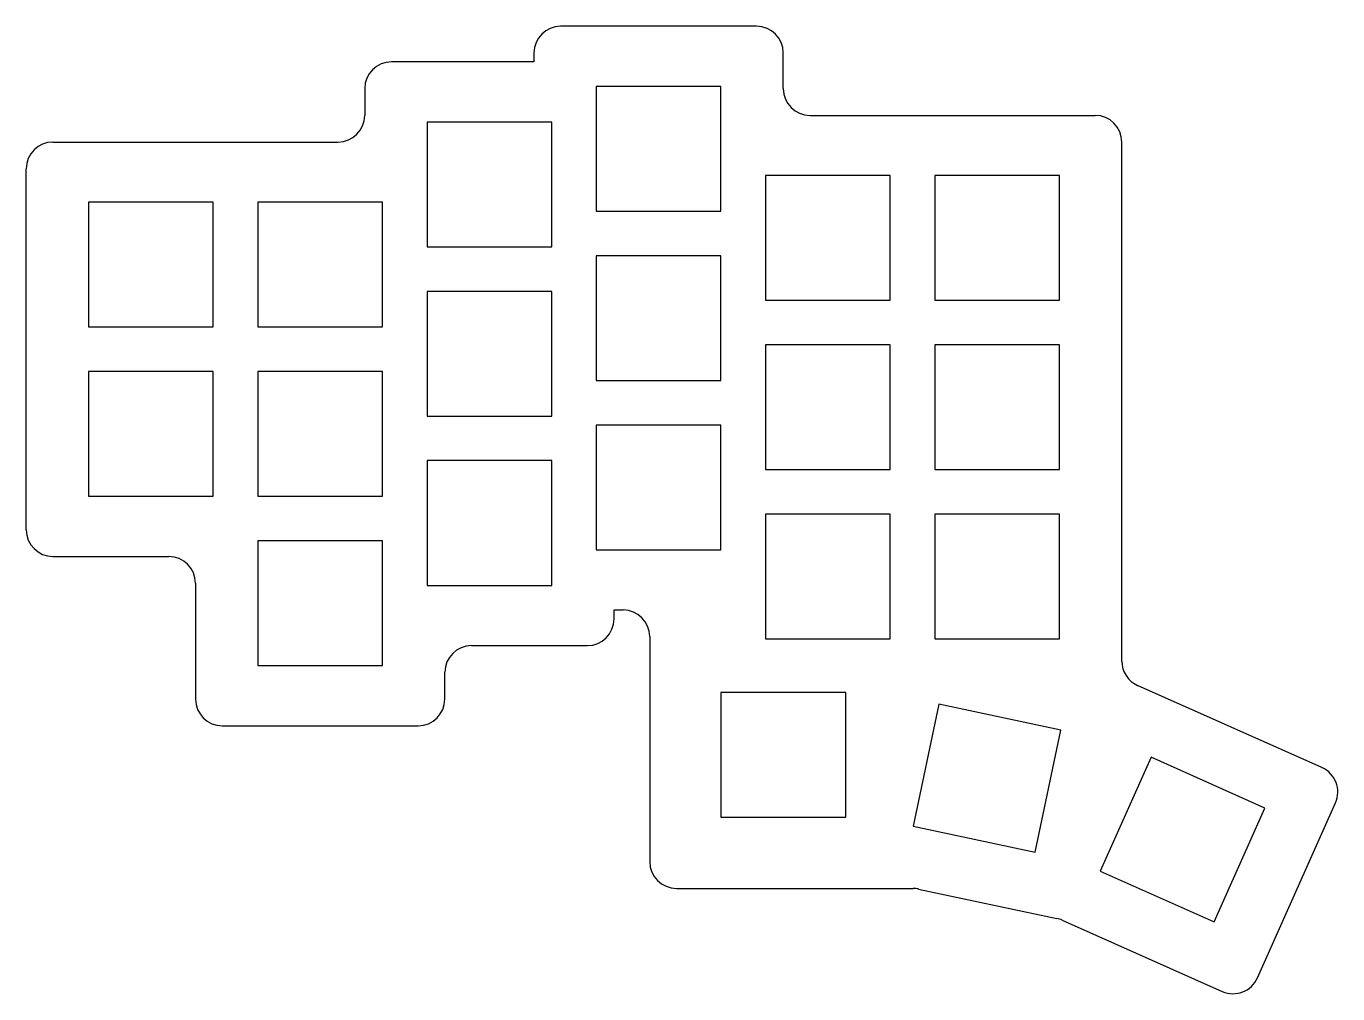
# Model space of a CAD drawing. Header units: millimetres. Extents: x -14 to 133, y -44 to 65.
import ezdxf

# ---------------------------------------------------------------- set-up
doc = ezdxf.new("R2010")
doc.units = ezdxf.units.MM

msp = doc.modelspace()

# ---------------------------------------------------------------- linework, layer by layer
for p, q in [((68, 64.75), (46, 64.75)), ((43, 60.75), (27, 60.75)), ((43, 61.75), (43, 60.75)), ((71, 57.75), (71, 61.75)), ((24, 57.75), (24, 54.75)), ((64, 58), (50, 58)), ((50, 58), (50, 44)), ((64, 44), (64, 58)), ((74, 54.75), (106, 54.75)), ((45, 54), (31, 54)), ((31, 54), (31, 40)), ((45, 40), (45, 54)), ((-11, 51.75), (21, 51.75)), ((109, -6.49), (109, 51.75)), ((-14, 8.25), (-14, 48.75)), ((83, 48), (69, 48)), ((69, 48), (69, 34)), ((83, 34), (83, 48)), ((102, 48), (88, 48)), ((88, 48), (88, 34)), ((102, 34), (102, 48)), ((7, 45), (-7, 45)), ((-7, 45), (-7, 31)), ((7, 31), (7, 45)), ((26, 45), (12, 45)), ((12, 45), (12, 31)), ((26, 31), (26, 45)), ((50, 44), (64, 44)), ((31, 40), (45, 40)), ((64, 39), (50, 39)), ((50, 39), (50, 25)), ((64, 25), (64, 39)), ((45, 35), (31, 35)), ((31, 35), (31, 21)), ((45, 21), (45, 35)), ((69, 34), (83, 34)), ((88, 34), (102, 34)), ((-7, 31), (7, 31)), ((12, 31), (26, 31)), ((83, 29), (69, 29)), ((69, 29), (69, 15)), ((83, 15), (83, 29)), ((102, 29), (88, 29)), ((88, 29), (88, 15)), ((102, 15), (102, 29)), ((7, 26), (-7, 26)), ((-7, 26), (-7, 12)), ((7, 12), (7, 26)), ((26, 26), (12, 26)), ((12, 26), (12, 12)), ((26, 12), (26, 26)), ((50, 25), (64, 25)), ((31, 21), (45, 21)), ((64, 20), (50, 20)), ((50, 20), (50, 6)), ((64, 6), (64, 20)), ((45, 16), (31, 16)), ((31, 16), (31, 2)), ((45, 2), (45, 16)), ((69, 15), (83, 15)), ((88, 15), (102, 15)), ((-7, 12), (7, 12)), ((12, 12), (26, 12)), ((83, 10), (69, 10)), ((69, 10), (69, -4)), ((83, -4), (83, 10)), ((102, 10), (88, 10)), ((88, 10), (88, -4)), ((102, -4), (102, 10)), ((26, 7), (12, 7)), ((12, 7), (12, -7)), ((26, -7), (26, 7)), ((50, 6), (64, 6)), ((-11, 5.25), (2, 5.25)), ((5, 2.25), (5, -10.75)), ((31, 2), (45, 2)), ((52, -1.75), (52, -0.75)), ((52, -0.75), (53, -0.75)), ((56, -3.75), (56, -29)), ((69, -4), (83, -4)), ((88, -4), (102, -4)), ((36, -4.75), (49, -4.75)), ((12, -7), (26, -7)), ((33, -10.75), (33, -7.75)), ((78, -10), (64, -10)), ((64, -10), (64, -24)), ((78, -24), (78, -10)), ((131.47, -18.44), (110.78, -9.23)), ((88.47, -11.34), (85.56, -25.03)), ((102.17, -14.25), (88.47, -11.34)), ((8, -13.75), (30, -13.75)), ((99.26, -27.94), (102.17, -14.25)), ((112.28, -17.29), (106.58, -30.08)), ((125.07, -22.98), (112.28, -17.29)), ((119.37, -35.77), (125.07, -22.98)), ((124.24, -42.04), (132.99, -22.4)), ((64, -24), (78, -24)), ((85.56, -25.03), (99.26, -27.94)), ((106.58, -30.08), (119.37, -35.77)), ((59, -32), (85.57, -32)), ((86.19, -32.07), (101.7, -35.36)), ((102.3, -35.56), (120.28, -43.56))]:
    msp.add_line(p, q)
for centre, start, end in [((46, 61.75), 90, 180), ((68, 61.75), 0, 90), ((27, 57.75), 90, 180), ((74, 57.75), 180, 270), ((21, 54.75), 270, 0), ((106, 51.75), 0, 90), ((-11, 48.75), 90, 180), ((-11, 8.25), 180, 270), ((2, 2.25), 0, 90), ((53, -3.75), 0, 90), ((49, -1.75), 270, 0), ((36, -7.75), 90, 180), ((112, -6.49), 180, 246), ((8, -10.75), 180, 270), ((30, -10.75), 270, 0), ((130.25, -21.18), 336, 66), ((59, -29), 180, 270), ((85.57, -35), 78, 90), ((101.08, -38.3), 66, 78), ((121.5, -40.82), 246, 336)]:
    msp.add_arc(centre, 3, start, end)

doc.saveas('drawing.dxf')
